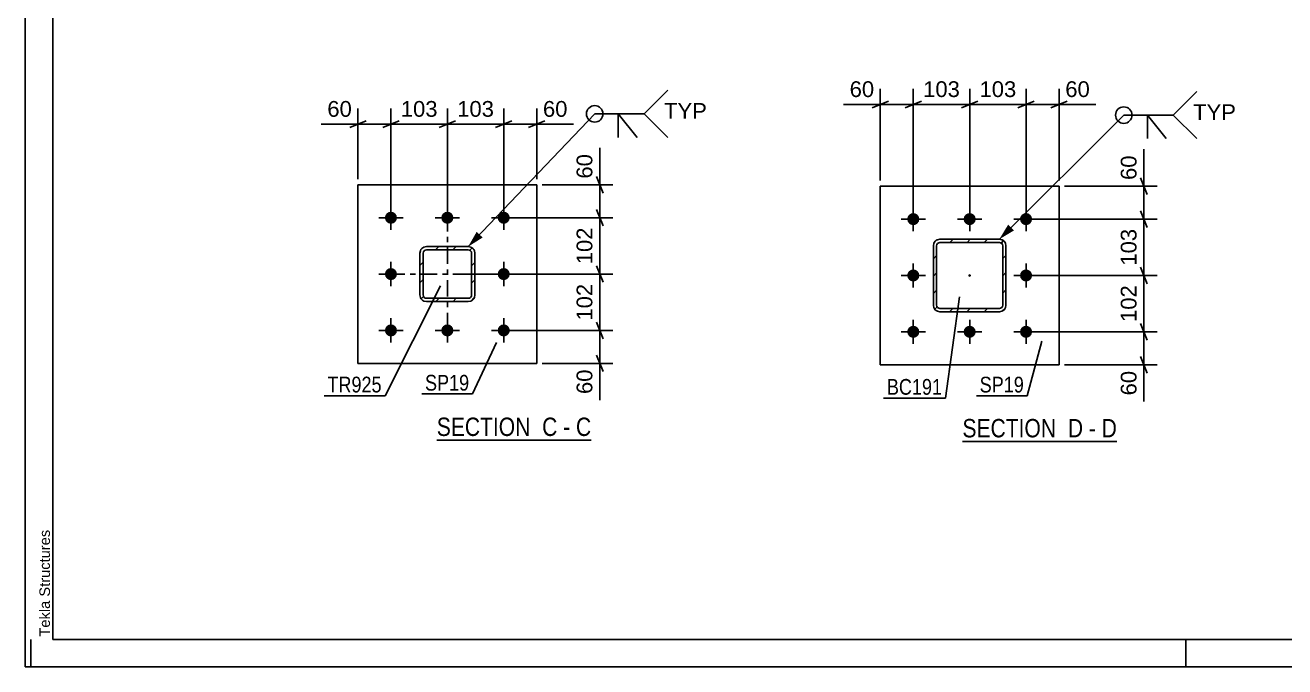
# Model space of a CAD drawing. Header units: millimetres. Extents: x -116 to 725, y -402 to 192.
# Drawn here: x -115.7 to 113.3, y -402.3 to -285.5 of the extents above; entities that cross this region are included whole.
import ezdxf

# ---------------------------------------------------------------- set-up
doc = ezdxf.new("R2010")
doc.units = ezdxf.units.MM
doc.linetypes.add('DXK_LINE_DOT2', pattern=[3.9198, 1.9599, -1.9599])
doc.linetypes.add('DXK_LINE_DOT3', pattern=[5.9187, 2.979, -0.9799, 0.9799, -0.9799])
doc.styles.add('Arial', font='ARIAL.TTF', dxfattribs={"height": 0.2})
doc.styles.add('Arial Narrow', font='ARIALN.TTF', dxfattribs={"height": 0.2})

# ---------------------------------------------------------------- blocks, each defined once
blk = doc.blocks.new('Unknown-203720616-1133')
at = {"color": 5, "linetype": 'Continuous'}
for p, q in [((-115.72, 191.75), (-115.72, -402.25)), ((-110.72, 186.75), (-110.72, -397.25)), ((-114.72, -402.25), (-114.72, -397.25)), ((-110.72, -397.25), (720.28, -397.25)), ((95.28, -402.25), (95.28, -397.25)), ((-115.72, -402.25), (725.28, -402.25))]:
    blk.add_line(p, q, dxfattribs=at)
at = {"color": 174, "linetype": 'Continuous', "style": 'Arial'}
blk.add_text('Tekla Structures', height=1.9102, rotation=90, dxfattribs=at).set_placement((-111.22, -396.75))
blk = doc.blocks.new('Unknown-203720616-20 - 8172')
at = {"color": 6, "linetype": 'Continuous'}
blk.add_line((54.66, -361.25), (82.73, -361.25), dxfattribs=at)
at = {"color": 0, "linetype": 'Continuous'}
blk.add_wipeout([(72.77, -360.5), (72.77, -357), (54.66, -357), (54.66, -360.5)], dxfattribs=at)
at = {"color": 7, "linetype": 'Continuous', "style": 'Arial Narrow'}
blk.add_text('SECTION ', height=3.34, dxfattribs=at).set_placement((54.66, -360.5))
at = {"color": 0, "linetype": 'Continuous'}
blk.add_wipeout([(76.59, -360.5), (76.59, -357), (73.82, -357), (73.82, -360.5)], dxfattribs=at)
at = {"color": 7, "linetype": 'Continuous', "style": 'Arial Narrow'}
blk.add_text('D', height=3.34, dxfattribs=at).set_placement((73.82, -360.5))
at = {"color": 0, "linetype": 'Continuous'}
blk.add_wipeout([(78.91, -360.5), (78.91, -357), (77.64, -357), (77.64, -360.5)], dxfattribs=at)
at = {"color": 7, "linetype": 'Continuous', "style": 'Arial Narrow'}
blk.add_text('-', height=3.34, dxfattribs=at).set_placement((77.64, -360.5))
at = {"color": 0, "linetype": 'Continuous'}
blk.add_wipeout([(82.73, -360.5), (82.73, -357), (79.96, -357), (79.96, -360.5)], dxfattribs=at)
at = {"color": 7, "linetype": 'Continuous', "style": 'Arial Narrow'}
blk.add_text('D', height=3.34, dxfattribs=at).set_placement((79.96, -360.5))
blk = doc.blocks.new('Unknown-203720616-13 - 7956')
at = {"color": 6, "linetype": 'Continuous'}
blk.add_line((-40.9, -361), (-12.83, -361), dxfattribs=at)
at = {"color": 0, "linetype": 'Continuous'}
blk.add_wipeout([(-22.8, -360.25), (-22.8, -356.75), (-40.9, -356.75), (-40.9, -360.25)], dxfattribs=at)
at = {"color": 7, "linetype": 'Continuous', "style": 'Arial Narrow'}
blk.add_text('SECTION ', height=3.34, dxfattribs=at).set_placement((-40.9, -360.25))
at = {"color": 0, "linetype": 'Continuous'}
blk.add_wipeout([(-18.98, -360.25), (-18.98, -356.75), (-21.75, -356.75), (-21.75, -360.25)], dxfattribs=at)
at = {"color": 7, "linetype": 'Continuous', "style": 'Arial Narrow'}
blk.add_text('C', height=3.34, dxfattribs=at).set_placement((-21.75, -360.25))
at = {"color": 0, "linetype": 'Continuous'}
blk.add_wipeout([(-16.65, -360.25), (-16.65, -356.75), (-17.93, -356.75), (-17.93, -360.25)], dxfattribs=at)
at = {"color": 7, "linetype": 'Continuous', "style": 'Arial Narrow'}
blk.add_text('-', height=3.34, dxfattribs=at).set_placement((-17.93, -360.25))
at = {"color": 0, "linetype": 'Continuous'}
blk.add_wipeout([(-12.83, -360.25), (-12.83, -356.75), (-15.6, -356.75), (-15.6, -360.25)], dxfattribs=at)
at = {"color": 7, "linetype": 'Continuous', "style": 'Arial Narrow'}
blk.add_text('C', height=3.34, dxfattribs=at).set_placement((-15.6, -360.25))
blk = doc.blocks.new('Part-203720616-8185 - 8172')
at = {"linetype": 'Continuous'}
h = blk.add_hatch(dxfattribs=at)
h.set_pattern_fill('', scale=0.7, style=0, pattern_type=0)
h.set_pattern_definition([(45, (61.834, -337.5592), (-1.57154, 1.57154), [])])
h.paths.add_polyline_path([(61.37, -337.65), (61.83, -337.56), (62.22, -337.3), (62.48, -336.91), (62.57, -336.45), (62.57, -325.65), (62.48, -325.19), (62.22, -324.8), (61.83, -324.54), (61.37, -324.45), (50.57, -324.45), (50.12, -324.54), (49.73, -324.8), (49.47, -325.19), (49.37, -325.65), (49.37, -336.45), (49.47, -336.91), (49.73, -337.3), (50.12, -337.56), (50.57, -337.65)])
h.paths.add_polyline_path([(50.57, -337.05), (50.35, -337), (50.15, -336.87), (50.02, -336.68), (49.97, -336.45), (49.97, -325.65), (50.02, -325.42), (50.15, -325.23), (50.35, -325.1), (50.57, -325.05), (61.37, -325.05), (61.6, -325.1), (61.8, -325.23), (61.93, -325.42), (61.97, -325.65), (61.97, -336.45), (61.93, -336.68), (61.8, -336.87), (61.6, -337), (61.37, -337.05)])
blk.add_hatch(color=246, dxfattribs=at).paths.add_polyline_path([(55.97, -331.15, -1), (55.97, -330.95, -1)])
at = {"color": 7, "linetype": 'DXK_LINE_DOT2'}
for p, q in [((50.12, -324.54), (50.57, -324.45)), ((50.35, -325.1), (50.15, -325.23)), ((50.57, -325.05), (50.35, -325.1)), ((50.57, -324.45), (61.37, -324.45)), ((50.57, -325.05), (61.37, -325.05)), ((61.37, -324.45), (61.83, -324.54)), ((61.6, -325.1), (61.37, -325.05)), ((61.8, -325.23), (61.6, -325.1)), ((49.37, -325.65), (49.47, -325.19)), ((49.37, -336.45), (49.37, -325.65)), ((50.02, -325.42), (49.97, -325.65)), ((49.97, -336.45), (49.97, -325.65)), ((50.15, -325.23), (50.02, -325.42)), ((61.93, -325.42), (61.8, -325.23)), ((61.97, -325.65), (61.93, -325.42)), ((61.97, -336.45), (61.97, -325.65)), ((62.48, -325.19), (62.57, -325.65)), ((62.57, -336.45), (62.57, -325.65)), ((49.47, -336.91), (49.37, -336.45)), ((49.97, -336.45), (50.02, -336.68)), ((61.93, -336.68), (61.97, -336.45)), ((62.57, -336.45), (62.48, -336.91)), ((50.02, -336.68), (50.15, -336.87)), ((50.57, -337.65), (50.12, -337.56)), ((50.15, -336.87), (50.35, -337)), ((50.35, -337), (50.57, -337.05)), ((50.57, -337.05), (61.37, -337.05)), ((50.57, -337.65), (61.37, -337.65)), ((61.37, -337.05), (61.6, -337)), ((61.83, -337.56), (61.37, -337.65)), ((61.6, -337), (61.8, -336.87)), ((61.8, -336.87), (61.93, -336.68))]:
    blk.add_line(p, q, dxfattribs=at)
at = {"color": 2, "linetype": 'Continuous'}
for p, q in [((50.57, -324.45), (50.12, -324.54)), ((50.15, -325.23), (50.35, -325.1)), ((50.35, -325.1), (50.57, -325.05)), ((50.57, -324.45), (61.37, -324.45)), ((50.57, -325.05), (61.37, -325.05)), ((61.83, -324.54), (61.37, -324.45)), ((61.37, -325.05), (61.6, -325.1)), ((61.6, -325.1), (61.8, -325.23)), ((49.47, -325.19), (49.37, -325.65)), ((49.37, -336.45), (49.37, -325.65)), ((49.97, -325.65), (50.02, -325.42)), ((49.97, -336.45), (49.97, -325.65)), ((50.02, -325.42), (50.15, -325.23)), ((61.8, -325.23), (61.93, -325.42)), ((61.93, -325.42), (61.97, -325.65)), ((61.97, -336.45), (61.97, -325.65)), ((62.57, -325.65), (62.48, -325.19)), ((62.57, -336.45), (62.57, -325.65)), ((49.37, -336.45), (49.47, -336.91)), ((50.02, -336.68), (49.97, -336.45)), ((61.97, -336.45), (61.93, -336.68)), ((62.48, -336.91), (62.57, -336.45)), ((50.15, -336.87), (50.02, -336.68)), ((50.12, -337.56), (50.57, -337.65)), ((50.35, -337), (50.15, -336.87)), ((50.57, -337.05), (50.35, -337)), ((50.57, -337.05), (61.37, -337.05)), ((50.57, -337.65), (61.37, -337.65)), ((61.6, -337), (61.37, -337.05)), ((61.37, -337.65), (61.83, -337.56)), ((61.8, -336.87), (61.6, -337)), ((61.93, -336.68), (61.8, -336.87))]:
    blk.add_line(p, q, dxfattribs=at)
at = {"color": 7, "linetype": 'DXK_LINE_DOT3'}
blk.add_line((55.97, -331.05), (55.97, -331.05), dxfattribs=at)
at = {"color": 246, "linetype": 'DXK_LINE_DOT2'}
blk.add_line((55.97, -331.05), (55.97, -331.05), dxfattribs=at)
at = {"color": 246, "linetype": 'Continuous'}
blk.add_circle((55.97, -331.05), 0.1, dxfattribs=at)
at = {"color": 7, "linetype": 'DXK_LINE_DOT2'}
for centre, start, end in [((50.57, -325.65), 112.5, 157.5), ((61.37, -325.65), 22.5, 67.5), ((50.57, -336.45), 202.5, 247.5), ((61.37, -336.45), 292.5, 337.5)]:
    blk.add_arc(centre, 1.2, start, end, dxfattribs=at)
at = {"color": 2, "linetype": 'Continuous'}
for centre, start, end in [((50.57, -325.65), 112.5, 157.5), ((61.37, -325.65), 22.5, 67.5), ((50.57, -336.45), 202.5, 247.5), ((61.37, -336.45), 292.5, 337.5)]:
    blk.add_arc(centre, 1.2, start, end, dxfattribs=at)
blk = doc.blocks.new('Part-203720616-8193 - 8172')
at = {"color": 2, "linetype": 'Continuous'}
for p, q in [((39.72, -347.3), (39.72, -314.8)), ((39.72, -314.8), (72.22, -314.8)), ((72.22, -347.3), (72.22, -314.8)), ((72.22, -347.3), (39.72, -347.3))]:
    blk.add_line(p, q, dxfattribs=at)
blk = doc.blocks.new('Bolt-203720616-8318 - 8172')
at = {"linetype": 'Continuous'}
for points in [[(45.72, -321.9, -1), (45.72, -319.7, -1)], [(55.97, -321.9, -1), (55.97, -319.7, -1)], [(66.22, -321.9, -1), (66.22, -319.7, -1)], [(45.72, -332.15, -1), (45.72, -329.95, -1)], [(66.22, -332.15, -1), (66.22, -329.95, -1)], [(45.72, -342.4, -1), (45.72, -340.2, -1)], [(55.97, -342.4, -1), (55.97, -340.2, -1)], [(66.22, -342.4, -1), (66.22, -340.2, -1)]]:
    blk.add_hatch(color=1, dxfattribs=at).paths.add_polyline_path(points)
at = {"color": 1, "linetype": 'Continuous'}
for p, q in [((45.72, -323), (45.72, -318.6)), ((55.97, -323), (55.97, -318.6)), ((66.22, -323), (66.22, -318.6)), ((47.92, -320.8), (43.52, -320.8)), ((58.17, -320.8), (53.77, -320.8)), ((68.42, -320.8), (64.02, -320.8)), ((45.72, -333.25), (45.72, -328.85)), ((66.22, -333.25), (66.22, -328.85)), ((47.92, -331.05), (43.52, -331.05)), ((68.42, -331.05), (64.02, -331.05)), ((45.72, -343.5), (45.72, -339.1)), ((55.97, -343.5), (55.97, -339.1)), ((66.22, -343.5), (66.22, -339.1)), ((47.92, -341.3), (43.52, -341.3)), ((58.17, -341.3), (53.77, -341.3)), ((68.42, -341.3), (64.02, -341.3))]:
    blk.add_line(p, q, dxfattribs=at)
blk = doc.blocks.new('Part-203720616-8084 - 7956')
at = {"linetype": 'Continuous'}
h = blk.add_hatch(dxfattribs=at)
h.set_pattern_fill('', scale=0.7, style=0, pattern_type=0)
h.set_pattern_definition([(45, (-34.7182, -335.7111), (-1.57154, 1.57154), [])])
h.paths.add_polyline_path([(-35.18, -335.8), (-34.72, -335.71), (-34.33, -335.45), (-34.07, -335.06), (-33.98, -334.6), (-33.98, -327), (-34.07, -326.54), (-34.33, -326.15), (-34.72, -325.89), (-35.18, -325.8), (-42.78, -325.8), (-43.24, -325.89), (-43.63, -326.15), (-43.89, -326.54), (-43.98, -327), (-43.98, -334.6), (-43.89, -335.06), (-43.63, -335.45), (-43.24, -335.71), (-42.78, -335.8)])
h.paths.add_polyline_path([(-42.78, -335.2), (-43.01, -335.16), (-43.2, -335.03), (-43.33, -334.83), (-43.38, -334.6), (-43.38, -327), (-43.33, -326.77), (-43.2, -326.58), (-43.01, -326.45), (-42.78, -326.4), (-35.18, -326.4), (-34.95, -326.45), (-34.75, -326.58), (-34.62, -326.77), (-34.58, -327), (-34.58, -334.6), (-34.62, -334.83), (-34.75, -335.03), (-34.95, -335.16), (-35.18, -335.2)])
at = {"color": 7, "linetype": 'DXK_LINE_DOT3'}
for p, q in [((-38.98, -340.8), (-38.98, -320.8)), ((-28.98, -330.8), (-48.98, -330.8))]:
    blk.add_line(p, q, dxfattribs=at)
at = {"color": 7, "linetype": 'DXK_LINE_DOT2'}
for p, q in [((-43.98, -327), (-43.89, -326.54)), ((-43.98, -334.6), (-43.98, -327)), ((-43.33, -326.77), (-43.38, -327)), ((-43.38, -334.6), (-43.38, -327)), ((-43.2, -326.58), (-43.33, -326.77)), ((-43.24, -325.89), (-42.78, -325.8)), ((-43.01, -326.45), (-43.2, -326.58)), ((-42.78, -326.4), (-43.01, -326.45)), ((-42.78, -325.8), (-35.18, -325.8)), ((-42.78, -326.4), (-35.18, -326.4)), ((-35.18, -325.8), (-34.72, -325.89)), ((-34.95, -326.45), (-35.18, -326.4)), ((-34.75, -326.58), (-34.95, -326.45)), ((-34.62, -326.77), (-34.75, -326.58)), ((-34.58, -327), (-34.62, -326.77)), ((-34.58, -334.6), (-34.58, -327)), ((-34.07, -326.54), (-33.98, -327)), ((-33.98, -334.6), (-33.98, -327)), ((-43.89, -335.06), (-43.98, -334.6)), ((-43.38, -334.6), (-43.33, -334.83)), ((-43.33, -334.83), (-43.2, -335.03)), ((-42.78, -335.8), (-43.24, -335.71)), ((-43.2, -335.03), (-43.01, -335.16)), ((-43.01, -335.16), (-42.78, -335.2)), ((-42.78, -335.2), (-35.18, -335.2)), ((-42.78, -335.8), (-35.18, -335.8)), ((-35.18, -335.2), (-34.95, -335.16)), ((-34.72, -335.71), (-35.18, -335.8)), ((-34.95, -335.16), (-34.75, -335.03)), ((-34.75, -335.03), (-34.62, -334.83)), ((-34.62, -334.83), (-34.58, -334.6)), ((-33.98, -334.6), (-34.07, -335.06))]:
    blk.add_line(p, q, dxfattribs=at)
at = {"color": 2, "linetype": 'Continuous'}
for p, q in [((-43.89, -326.54), (-43.98, -327)), ((-43.98, -334.6), (-43.98, -327)), ((-43.38, -327), (-43.33, -326.77)), ((-43.38, -334.6), (-43.38, -327)), ((-43.33, -326.77), (-43.2, -326.58)), ((-42.78, -325.8), (-43.24, -325.89)), ((-43.2, -326.58), (-43.01, -326.45)), ((-43.01, -326.45), (-42.78, -326.4)), ((-42.78, -325.8), (-35.18, -325.8)), ((-42.78, -326.4), (-35.18, -326.4)), ((-34.72, -325.89), (-35.18, -325.8)), ((-35.18, -326.4), (-34.95, -326.45)), ((-34.95, -326.45), (-34.75, -326.58)), ((-34.75, -326.58), (-34.62, -326.77)), ((-34.62, -326.77), (-34.58, -327)), ((-34.58, -334.6), (-34.58, -327)), ((-33.98, -327), (-34.07, -326.54)), ((-33.98, -334.6), (-33.98, -327)), ((-43.98, -334.6), (-43.89, -335.06)), ((-43.33, -334.83), (-43.38, -334.6)), ((-43.2, -335.03), (-43.33, -334.83)), ((-43.24, -335.71), (-42.78, -335.8)), ((-43.01, -335.16), (-43.2, -335.03)), ((-42.78, -335.2), (-43.01, -335.16)), ((-42.78, -335.2), (-35.18, -335.2)), ((-42.78, -335.8), (-35.18, -335.8)), ((-34.95, -335.16), (-35.18, -335.2)), ((-35.18, -335.8), (-34.72, -335.71)), ((-34.75, -335.03), (-34.95, -335.16)), ((-34.62, -334.83), (-34.75, -335.03)), ((-34.58, -334.6), (-34.62, -334.83)), ((-34.07, -335.06), (-33.98, -334.6))]:
    blk.add_line(p, q, dxfattribs=at)
at = {"color": 7, "linetype": 'DXK_LINE_DOT2'}
for centre, start, end in [((-42.78, -327), 112.5, 157.5), ((-35.18, -327), 22.5, 67.5), ((-42.78, -334.6), 202.5, 247.5), ((-35.18, -334.6), 292.5, 337.5)]:
    blk.add_arc(centre, 1.2, start, end, dxfattribs=at)
at = {"color": 2, "linetype": 'Continuous'}
for centre, start, end in [((-42.78, -327), 112.5, 157.5), ((-35.18, -327), 22.5, 67.5), ((-42.78, -334.6), 202.5, 247.5), ((-35.18, -334.6), 292.5, 337.5)]:
    blk.add_arc(centre, 1.2, start, end, dxfattribs=at)
blk = doc.blocks.new('Part-203720616-7980 - 7956')
at = {"color": 2, "linetype": 'Continuous'}
for p, q in [((-55.23, -347.05), (-55.23, -314.55)), ((-55.23, -314.55), (-22.73, -314.55)), ((-22.73, -314.55), (-22.73, -347.05)), ((-22.73, -347.05), (-55.23, -347.05))]:
    blk.add_line(p, q, dxfattribs=at)
blk = doc.blocks.new('Bolt-203720616-8091 - 7956')
at = {"linetype": 'Continuous'}
for points in [[(-49.23, -321.65, -1), (-49.23, -319.45, -1)], [(-38.98, -321.65, -1), (-38.98, -319.45, -1)], [(-28.73, -321.65, -1), (-28.73, -319.45, -1)], [(-49.23, -331.9, -1), (-49.23, -329.7, -1)], [(-28.73, -331.9, -1), (-28.73, -329.7, -1)], [(-49.23, -342.15, -1), (-49.23, -339.95, -1)], [(-38.98, -342.15, -1), (-38.98, -339.95, -1)], [(-28.73, -342.15, -1), (-28.73, -339.95, -1)]]:
    blk.add_hatch(color=1, dxfattribs=at).paths.add_polyline_path(points)
at = {"color": 1, "linetype": 'Continuous'}
for p, q in [((-47.03, -320.55), (-51.43, -320.55)), ((-49.23, -322.75), (-49.23, -318.35)), ((-36.78, -320.55), (-41.18, -320.55)), ((-38.98, -322.75), (-38.98, -318.35)), ((-26.53, -320.55), (-30.93, -320.55)), ((-28.73, -322.75), (-28.73, -318.35)), ((-49.23, -333), (-49.23, -328.6)), ((-28.73, -333), (-28.73, -328.6)), ((-47.03, -330.8), (-51.43, -330.8)), ((-26.53, -330.8), (-30.93, -330.8)), ((-49.23, -343.25), (-49.23, -338.85)), ((-38.98, -343.25), (-38.98, -338.85)), ((-28.73, -343.25), (-28.73, -338.85)), ((-47.03, -341.05), (-51.43, -341.05)), ((-36.78, -341.05), (-41.18, -341.05)), ((-26.53, -341.05), (-30.93, -341.05))]:
    blk.add_line(p, q, dxfattribs=at)
blk = doc.blocks.new('StraightDimension-203720616-8388 - 8172')
at = {"color": 7, "linetype": 'Continuous'}
for p, q in [((87.05, -313.3), (88.25, -316.3)), ((73.22, -314.8), (90.05, -314.8)), ((87.65, -320.8), (87.65, -314.8)), ((88.25, -322.3), (87.05, -319.3)), ((67.22, -320.8), (90.05, -320.8))]:
    blk.add_line(p, q, dxfattribs=at)
at = {"color": 0}
blk.add_wipeout([(86.9, -308.63), (82.7, -308.63), (82.7, -314.28), (86.9, -314.28)], dxfattribs=at)
at = {"color": 7, "linetype": 'Continuous'}
blk.add_line((87.65, -314.8), (87.65, -308.1), dxfattribs=at)
blk.add_line((87.65, -314.8), (87.65, -308.1), dxfattribs=at)
at = {"color": 3, "style": 'Arial'}
blk.add_text('60', height=2.865, rotation=90.0002, dxfattribs=at).set_placement((86.3, -313.68))
blk = doc.blocks.new('StraightDimension-203720616-8349 - 8172')
at = {"color": 7, "linetype": 'Continuous'}
for p, q in [((66.22, -319.8), (66.22, -297.09)), ((72.22, -313.8), (72.22, -297.09)), ((64.72, -300.54), (67.72, -299.34)), ((66.22, -299.94), (72.22, -299.94)), ((73.72, -299.34), (70.72, -300.54))]:
    blk.add_line(p, q, dxfattribs=at)
at = {"color": 0}
blk.add_wipeout([(78.4, -299.19), (78.4, -294.99), (72.75, -294.99), (72.75, -299.19)], dxfattribs=at)
at = {"color": 7, "linetype": 'Continuous'}
blk.add_line((72.22, -299.94), (78.92, -299.94), dxfattribs=at)
blk.add_line((72.22, -299.94), (78.92, -299.94), dxfattribs=at)
at = {"color": 3, "style": 'Arial'}
blk.add_text('60', height=2.865, dxfattribs=at).set_placement((73.35, -298.59))
blk = doc.blocks.new('StraightDimension-203720616-8359 - 8172')
at = {"color": 7, "linetype": 'Continuous'}
for p, q in [((39.72, -313.8), (39.72, -297.09)), ((45.72, -319.8), (45.72, -297.09)), ((38.22, -300.54), (41.22, -299.34)), ((39.72, -299.94), (45.72, -299.94)), ((47.22, -299.34), (44.22, -300.54))]:
    blk.add_line(p, q, dxfattribs=at)
at = {"color": 0}
blk.add_wipeout([(39.2, -299.19), (39.2, -294.99), (33.55, -294.99), (33.55, -299.19)], dxfattribs=at)
at = {"color": 7, "linetype": 'Continuous'}
blk.add_line((39.72, -299.94), (33.03, -299.94), dxfattribs=at)
blk.add_line((39.72, -299.94), (33.03, -299.94), dxfattribs=at)
at = {"color": 3, "style": 'Arial'}
blk.add_text('60', height=2.865, dxfattribs=at).set_placement((34.15, -298.59))
blk = doc.blocks.new('StraightDimension-203720616-8374 - 8172')
at = {"color": 7, "linetype": 'Continuous'}
for p, q in [((87.05, -339.8), (88.25, -342.8)), ((67.22, -341.3), (90.05, -341.3)), ((87.65, -347.3), (87.65, -341.3)), ((73.22, -347.3), (90.05, -347.3)), ((88.25, -348.8), (87.05, -345.8))]:
    blk.add_line(p, q, dxfattribs=at)
at = {"color": 0}
blk.add_wipeout([(86.9, -347.83), (82.7, -347.83), (82.7, -353.47), (86.9, -353.47)], dxfattribs=at)
at = {"color": 7, "linetype": 'Continuous'}
blk.add_line((87.65, -347.3), (87.65, -354), dxfattribs=at)
blk.add_line((87.65, -347.3), (87.65, -354), dxfattribs=at)
at = {"color": 3, "style": 'Arial'}
blk.add_text('60', height=2.865, rotation=90.0002, dxfattribs=at).set_placement((86.3, -352.87))
blk = doc.blocks.new('StraightDimension-203720616-10934 - 8172')
at = {"color": 7, "linetype": 'Continuous'}
for p, q in [((45.72, -319.8), (45.72, -297.09)), ((55.97, -319.8), (55.97, -297.09)), ((44.22, -300.54), (47.22, -299.34)), ((45.72, -299.94), (55.97, -299.94)), ((57.47, -299.34), (54.47, -300.54))]:
    blk.add_line(p, q, dxfattribs=at)
at = {"color": 0}
blk.add_wipeout([(54.79, -299.19), (54.79, -294.99), (46.91, -294.99), (46.91, -299.19)], dxfattribs=at)
at = {"color": 3, "style": 'Arial'}
blk.add_text('103', height=2.865, dxfattribs=at).set_placement((47.51, -298.59))
blk = doc.blocks.new('StraightDimension-203720616-10936 - 8172')
at = {"color": 7, "linetype": 'Continuous'}
for p, q in [((55.97, -319.8), (55.97, -297.09)), ((66.22, -319.8), (66.22, -297.09)), ((54.47, -300.54), (57.47, -299.34)), ((55.97, -299.94), (66.22, -299.94)), ((67.72, -299.34), (64.72, -300.54))]:
    blk.add_line(p, q, dxfattribs=at)
at = {"color": 0}
blk.add_wipeout([(65.04, -299.19), (65.04, -294.99), (57.16, -294.99), (57.16, -299.19)], dxfattribs=at)
at = {"color": 3, "style": 'Arial'}
blk.add_text('103', height=2.865, dxfattribs=at).set_placement((57.76, -298.59))
blk = doc.blocks.new('StraightDimension-203720616-10950 - 8172')
at = {"color": 7, "linetype": 'Continuous'}
for p, q in [((87.05, -329.55), (88.25, -332.55)), ((67.22, -331.05), (90.05, -331.05)), ((87.65, -341.3), (87.65, -331.05)), ((88.25, -342.8), (87.05, -339.8)), ((67.22, -341.3), (90.05, -341.3))]:
    blk.add_line(p, q, dxfattribs=at)
at = {"color": 0}
blk.add_wipeout([(86.9, -332.24), (82.7, -332.24), (82.7, -340.11), (86.9, -340.11)], dxfattribs=at)
at = {"color": 3, "style": 'Arial'}
blk.add_text('102', height=2.865, rotation=90.0002, dxfattribs=at).set_placement((86.3, -339.51))
blk = doc.blocks.new('StraightDimension-203720616-10952 - 8172')
at = {"color": 7, "linetype": 'Continuous'}
for p, q in [((87.05, -319.3), (88.25, -322.3)), ((67.22, -320.8), (90.05, -320.8)), ((87.65, -331.05), (87.65, -320.8)), ((88.25, -332.55), (87.05, -329.55)), ((67.22, -331.05), (90.05, -331.05))]:
    blk.add_line(p, q, dxfattribs=at)
at = {"color": 0}
blk.add_wipeout([(86.9, -321.99), (82.7, -321.99), (82.7, -329.86), (86.9, -329.86)], dxfattribs=at)
at = {"color": 3, "style": 'Arial'}
blk.add_text('103', height=2.865, rotation=90.0002, dxfattribs=at).set_placement((86.3, -329.26))
blk = doc.blocks.new('StraightDimension-203720616-8133 - 7956')
at = {"color": 7, "linetype": 'Continuous'}
for p, q in [((-55.23, -313.55), (-55.23, -300.68)), ((-49.23, -319.55), (-49.23, -300.68)), ((-56.73, -304.13), (-53.73, -302.93)), ((-55.23, -303.53), (-49.23, -303.53)), ((-47.73, -302.93), (-50.73, -304.13))]:
    blk.add_line(p, q, dxfattribs=at)
at = {"color": 0}
blk.add_wipeout([(-55.75, -302.78), (-55.75, -298.58), (-61.4, -298.58), (-61.4, -302.78)], dxfattribs=at)
at = {"color": 7, "linetype": 'Continuous'}
blk.add_line((-55.23, -303.53), (-61.92, -303.53), dxfattribs=at)
blk.add_line((-55.23, -303.53), (-61.92, -303.53), dxfattribs=at)
at = {"color": 3, "style": 'Arial'}
blk.add_text('60', height=2.865, dxfattribs=at).set_placement((-60.8, -302.18))
blk = doc.blocks.new('StraightDimension-203720616-8147 - 7956')
at = {"color": 7, "linetype": 'Continuous'}
for p, q in [((-28.73, -319.55), (-28.73, -300.68)), ((-22.73, -313.55), (-22.73, -300.68)), ((-30.23, -304.13), (-27.23, -302.93)), ((-28.73, -303.53), (-22.73, -303.53)), ((-21.23, -302.93), (-24.23, -304.13))]:
    blk.add_line(p, q, dxfattribs=at)
at = {"color": 0}
blk.add_wipeout([(-16.56, -302.78), (-16.56, -298.58), (-22.2, -298.58), (-22.2, -302.78)], dxfattribs=at)
at = {"color": 7, "linetype": 'Continuous'}
blk.add_line((-22.73, -303.53), (-16.03, -303.53), dxfattribs=at)
blk.add_line((-22.73, -303.53), (-16.03, -303.53), dxfattribs=at)
at = {"color": 3, "style": 'Arial'}
blk.add_text('60', height=2.865, dxfattribs=at).set_placement((-21.6, -302.18))
blk = doc.blocks.new('StraightDimension-203720616-10913 - 7956')
at = {"color": 7, "linetype": 'Continuous'}
for p, q in [((-49.23, -319.55), (-49.23, -300.68)), ((-38.98, -319.55), (-38.98, -300.68)), ((-50.73, -304.13), (-47.73, -302.93)), ((-49.23, -303.53), (-38.98, -303.53)), ((-37.48, -302.93), (-40.48, -304.13))]:
    blk.add_line(p, q, dxfattribs=at)
at = {"color": 0}
blk.add_wipeout([(-40.17, -302.78), (-40.17, -298.58), (-48.04, -298.58), (-48.04, -302.78)], dxfattribs=at)
at = {"color": 3, "style": 'Arial'}
blk.add_text('103', height=2.865, dxfattribs=at).set_placement((-47.44, -302.18))
blk = doc.blocks.new('StraightDimension-203720616-13626 - 7956')
at = {"color": 7, "linetype": 'Continuous'}
for p, q in [((-11.87, -313.05), (-10.67, -316.05)), ((-21.73, -314.55), (-8.87, -314.55)), ((-11.27, -320.55), (-11.27, -314.55)), ((-27.73, -320.55), (-8.87, -320.55)), ((-10.67, -322.05), (-11.87, -319.05))]:
    blk.add_line(p, q, dxfattribs=at)
at = {"color": 0}
blk.add_wipeout([(-12.02, -308.38), (-16.22, -308.38), (-16.22, -314.03), (-12.02, -314.03)], dxfattribs=at)
at = {"color": 7, "linetype": 'Continuous'}
blk.add_line((-11.27, -314.55), (-11.27, -307.86), dxfattribs=at)
blk.add_line((-11.27, -314.55), (-11.27, -307.86), dxfattribs=at)
at = {"color": 3, "style": 'Arial'}
blk.add_text('60', height=2.865, rotation=90.0002, dxfattribs=at).set_placement((-12.62, -313.43))
blk = doc.blocks.new('StraightDimension-203720616-10915 - 7956')
at = {"color": 7, "linetype": 'Continuous'}
for p, q in [((-38.98, -319.55), (-38.98, -300.68)), ((-28.73, -319.55), (-28.73, -300.68)), ((-40.48, -304.13), (-37.48, -302.93)), ((-38.98, -303.53), (-28.73, -303.53)), ((-27.23, -302.93), (-30.23, -304.13))]:
    blk.add_line(p, q, dxfattribs=at)
at = {"color": 0}
blk.add_wipeout([(-29.92, -302.78), (-29.92, -298.58), (-37.79, -298.58), (-37.79, -302.78)], dxfattribs=at)
at = {"color": 3, "style": 'Arial'}
blk.add_text('103', height=2.865, dxfattribs=at).set_placement((-37.19, -302.18))
blk = doc.blocks.new('StraightDimension-203720616-13627 - 7956')
at = {"color": 7, "linetype": 'Continuous'}
for p, q in [((-27.73, -320.55), (-8.87, -320.55)), ((-11.87, -319.05), (-10.67, -322.05)), ((-11.27, -330.8), (-11.27, -320.55)), ((-10.67, -332.3), (-11.87, -329.3)), ((-37.98, -330.8), (-8.87, -330.8))]:
    blk.add_line(p, q, dxfattribs=at)
at = {"color": 0}
blk.add_wipeout([(-12.02, -321.74), (-16.22, -321.74), (-16.22, -329.61), (-12.02, -329.61)], dxfattribs=at)
at = {"color": 3, "style": 'Arial'}
blk.add_text('102', height=2.865, rotation=90.0002, dxfattribs=at).set_placement((-12.62, -329.01))
blk = doc.blocks.new('StraightDimension-203720616-13628 - 7956')
at = {"color": 7, "linetype": 'Continuous'}
for p, q in [((-11.87, -329.3), (-10.67, -332.3)), ((-37.98, -330.8), (-8.87, -330.8)), ((-11.27, -341.05), (-11.27, -330.8)), ((-27.73, -341.05), (-8.87, -341.05)), ((-10.67, -342.55), (-11.87, -339.55))]:
    blk.add_line(p, q, dxfattribs=at)
at = {"color": 0}
blk.add_wipeout([(-12.02, -331.99), (-16.22, -331.99), (-16.22, -339.86), (-12.02, -339.86)], dxfattribs=at)
at = {"color": 3, "style": 'Arial'}
blk.add_text('102', height=2.865, rotation=90.0002, dxfattribs=at).set_placement((-12.62, -339.26))
blk = doc.blocks.new('StraightDimension-203720616-13629 - 7956')
at = {"color": 7, "linetype": 'Continuous'}
for p, q in [((-27.73, -341.05), (-8.87, -341.05)), ((-11.87, -339.55), (-10.67, -342.55)), ((-11.27, -347.05), (-11.27, -341.05)), ((-10.67, -348.55), (-11.87, -345.55)), ((-21.73, -347.05), (-8.87, -347.05))]:
    blk.add_line(p, q, dxfattribs=at)
at = {"color": 0}
blk.add_wipeout([(-12.02, -347.58), (-16.22, -347.58), (-16.22, -353.22), (-12.02, -353.22)], dxfattribs=at)
at = {"color": 7, "linetype": 'Continuous'}
blk.add_line((-11.27, -347.05), (-11.27, -353.75), dxfattribs=at)
blk.add_line((-11.27, -347.05), (-11.27, -353.75), dxfattribs=at)
at = {"color": 3, "style": 'Arial'}
blk.add_text('60', height=2.865, rotation=90.0002, dxfattribs=at).set_placement((-12.62, -352.62))
blk = doc.blocks.new('Mark-203720616-8189 - 8172')
at = {"color": 0}
blk.add_wipeout([(65.83, -352.34), (65.83, -349.34), (57.79, -349.34), (57.79, -352.34)], dxfattribs=at)
blk.add_wipeout([(65.83, -352.34), (65.83, -349.34), (57.79, -349.34), (57.79, -352.34)], dxfattribs=at)
at = {"color": 30, "linetype": 'Continuous'}
for p in [(69.11, -342.98), (57.19, -352.94)]:
    blk.add_line(p, (66.43, -352.94), dxfattribs=at)
at = {"color": 3, "style": 'Arial Narrow'}
blk.add_text('SP19', height=2.863, dxfattribs=at).set_placement((57.79, -352.34))
blk = doc.blocks.new('Mark-203720616-8181 - 8172')
at = {"color": 0}
blk.add_wipeout([(50.97, -352.75), (50.97, -349.75), (40.92, -349.75), (40.92, -352.75)], dxfattribs=at)
blk.add_wipeout([(50.97, -352.75), (50.97, -349.75), (40.92, -349.75), (40.92, -352.75)], dxfattribs=at)
at = {"color": 30, "linetype": 'Continuous'}
for p in [(54.14, -334.93), (40.32, -353.35)]:
    blk.add_line(p, (51.57, -353.35), dxfattribs=at)
at = {"color": 3, "style": 'Arial Narrow'}
blk.add_text('BC191', height=2.863, dxfattribs=at).set_placement((40.92, -352.75))
blk = doc.blocks.new('WeldMark-203720616-8398 - 8172')
at = {"linetype": 'Continuous'}
blk.add_hatch(color=30, dxfattribs=at).paths.add_polyline_path([(64.03, -322.86), (61.37, -324.45), (62.97, -321.8)])
at = {"color": 30, "linetype": 'Continuous'}
for p, q in [((61.37, -324.45), (83.99, -301.88)), ((83.99, -301.88), (92.99, -301.88))]:
    blk.add_line(p, q, dxfattribs=at)
at = {"color": 3, "linetype": 'Continuous'}
for q in [(91.7, -306.16), (88.27, -306.16)]:
    blk.add_line((88.27, -301.88), q, dxfattribs=at)
for start, end in [(90, 270), (270, 90)]:
    blk.add_arc((83.99, -301.88), 1.5, start, end, dxfattribs=at)
at = {"color": 0, "linetype": 'Continuous'}
blk.add_wipeout([(104.36, -302.78), (104.36, -299.78), (96.59, -299.78), (96.59, -302.78)], dxfattribs=at)
blk.add_wipeout([(104.36, -302.78), (104.36, -299.78), (96.59, -299.78), (96.59, -302.78)], dxfattribs=at)
at = {"color": 3, "linetype": 'Continuous'}
for q in [(97.27, -297.59), (97.27, -306.16)]:
    blk.add_line((92.99, -301.88), q, dxfattribs=at)
at = {"color": 3, "linetype": 'Continuous', "style": 'Arial'}
blk.add_text('TYP', height=2.865, dxfattribs=at).set_placement((96.59, -302.78))
blk = doc.blocks.new('Mark-203720616-8080 - 7956')
at = {"color": 0}
blk.add_wipeout([(-50.91, -352.33), (-50.91, -349.33), (-60.78, -349.33), (-60.78, -352.33)], dxfattribs=at)
blk.add_wipeout([(-50.91, -352.33), (-50.91, -349.33), (-60.78, -349.33), (-60.78, -352.33)], dxfattribs=at)
at = {"color": 30, "linetype": 'Continuous'}
for p in [(-40.23, -332.91), (-61.38, -352.93)]:
    blk.add_line(p, (-50.31, -352.93), dxfattribs=at)
at = {"color": 3, "style": 'Arial Narrow'}
blk.add_text('TR925', height=2.863, dxfattribs=at).set_placement((-60.78, -352.33))
blk = doc.blocks.new('Mark-203720616-7976 - 7956')
at = {"color": 0}
blk.add_wipeout([(-35, -352), (-35, -349), (-43.04, -349), (-43.04, -352)], dxfattribs=at)
blk.add_wipeout([(-35, -352), (-35, -349), (-43.04, -349), (-43.04, -352)], dxfattribs=at)
at = {"color": 30, "linetype": 'Continuous'}
for p in [(-30.06, -343.26), (-43.64, -352.6)]:
    blk.add_line(p, (-34.4, -352.6), dxfattribs=at)
at = {"color": 3, "style": 'Arial Narrow'}
blk.add_text('SP19', height=2.863, dxfattribs=at).set_placement((-43.04, -352))
blk = doc.blocks.new('WeldMark-203720616-8157 - 7956')
at = {"linetype": 'Continuous'}
blk.add_hatch(color=30, dxfattribs=at).paths.add_polyline_path([(-32.57, -324.15), (-35.18, -325.8), (-33.65, -323.11)])
at = {"color": 30, "linetype": 'Continuous'}
for p, q in [((-35.18, -325.8), (-12.19, -301.65)), ((-12.19, -301.65), (-3.19, -301.65))]:
    blk.add_line(p, q, dxfattribs=at)
at = {"color": 3, "linetype": 'Continuous'}
for q in [(-4.47, -305.93), (-7.9, -305.93)]:
    blk.add_line((-7.9, -301.65), q, dxfattribs=at)
for start, end in [(90, 270), (270, 90)]:
    blk.add_arc((-12.19, -301.65), 1.5, start, end, dxfattribs=at)
at = {"color": 0, "linetype": 'Continuous'}
blk.add_wipeout([(8.19, -302.55), (8.19, -299.55), (0.41, -299.55), (0.41, -302.55)], dxfattribs=at)
blk.add_wipeout([(8.19, -302.55), (8.19, -299.55), (0.41, -299.55), (0.41, -302.55)], dxfattribs=at)
at = {"color": 3, "linetype": 'Continuous'}
for q in [(1.1, -297.36), (1.1, -305.93)]:
    blk.add_line((-3.19, -301.65), q, dxfattribs=at)
at = {"color": 3, "linetype": 'Continuous', "style": 'Arial'}
blk.add_text('TYP', height=2.865, dxfattribs=at).set_placement((0.41, -302.55))

msp = doc.modelspace()

# ---------------------------------------------------------------- block references
for name in ['Unknown-203720616-1133', 'Part-203720616-7980 - 7956', 'Part-203720616-8193 - 8172', 'Bolt-203720616-8091 - 7956', 'Bolt-203720616-8318 - 8172', 'Part-203720616-8084 - 7956', 'Part-203720616-8185 - 8172']:
    msp.add_blockref(name, (0, 0))

# ---------------------------------------------------------------- next in the draw order: block references
for name in ['StraightDimension-203720616-8359 - 8172', 'StraightDimension-203720616-8133 - 7956', 'StraightDimension-203720616-8147 - 7956', 'StraightDimension-203720616-8388 - 8172', 'Mark-203720616-8080 - 7956', 'Mark-203720616-8181 - 8172', 'StraightDimension-203720616-8374 - 8172', 'Unknown-203720616-13 - 7956', 'Unknown-203720616-20 - 8172']:
    msp.add_blockref(name, (0, 0))

# ---------------------------------------------------------------- next in the draw order: block references
for name in ['StraightDimension-203720616-10934 - 8172', 'StraightDimension-203720616-8349 - 8172', 'StraightDimension-203720616-10913 - 7956', 'StraightDimension-203720616-13626 - 7956', 'StraightDimension-203720616-10950 - 8172']:
    msp.add_blockref(name, (0, 0))

# ---------------------------------------------------------------- next in the draw order: block references
for name in ['StraightDimension-203720616-10936 - 8172', 'StraightDimension-203720616-10915 - 7956', 'Mark-203720616-8189 - 8172']:
    msp.add_blockref(name, (0, 0))

# ---------------------------------------------------------------- next in the draw order: block references
for name in ['StraightDimension-203720616-13627 - 7956', 'StraightDimension-203720616-10952 - 8172']:
    msp.add_blockref(name, (0, 0))

# ---------------------------------------------------------------- next in the draw order: block references
for name in ['WeldMark-203720616-8157 - 7956', 'WeldMark-203720616-8398 - 8172', 'StraightDimension-203720616-13628 - 7956']:
    msp.add_blockref(name, (0, 0))

# ---------------------------------------------------------------- next in the draw order: block references
for name in ['StraightDimension-203720616-13629 - 7956', 'Mark-203720616-7976 - 7956']:
    msp.add_blockref(name, (0, 0))

doc.saveas('drawing.dxf')
